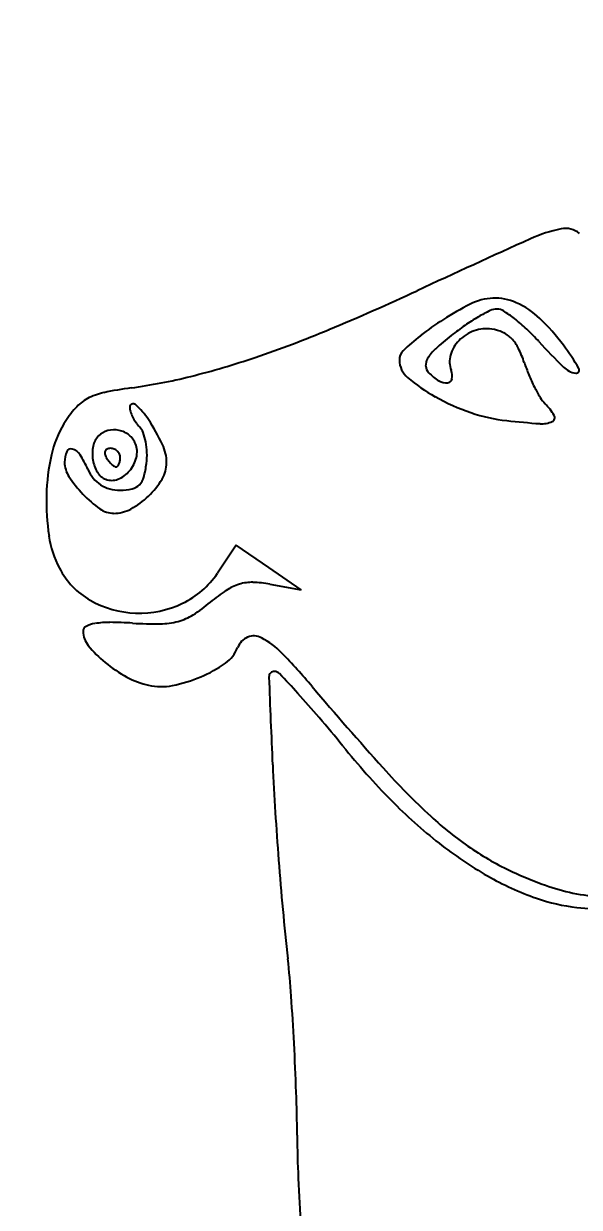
# Model space of a CAD drawing. Header units: millimetres. Extents: x 56222 to 3066687, y -650199 to -121287.
# Drawn here: x 140400.63 to 140401.378, y -185769.552 to -185767.96 of the extents above; entities that cross this region are included whole.
import ezdxf
from ezdxf import colors
from ezdxf.entities.mleader import LeaderData, LeaderLine
from ezdxf.math import Vec2, Vec3

# ---------------------------------------------------------------- set-up
doc = ezdxf.new("R2010")
doc.units = ezdxf.units.MM
doc.header["$MEASUREMENT"] = 0
doc.layers.add('$TD_AUDIT_GENERATED_(A0BDF17)', color=32, linetype='Continuous', lineweight=30)
doc.layers.add('Text', color=7, linetype='Continuous', lineweight=15)
doc.styles.add('style4', font='ARIALN.TTF')

msp = doc.modelspace()

# ---------------------------------------------------------------- linework, layer by layer
at = {"layer": '$TD_AUDIT_GENERATED_(A0BDF17)', "linetype": 'Continuous', "lineweight": 25, "ltscale": 2}
for p, q in [((140400.9159, -185768.6613), (140400.8905, -185768.6992)), ((140400.9596, -185768.6915), (140400.9159, -185768.6613)), ((140401.0032, -185768.7216), (140400.9596, -185768.6915)), ((140400.9613, -185768.7138), (140401.0032, -185768.7216))]:
    msp.add_line(p, q, dxfattribs=at)
for centre, radius, start, end in [((140401.3929, -185768.4275), 0.1959, 101.6213, 114.3576), ((140401.3593, -185768.2642), 0.0291, 50.3323, 101.6213), ((140410.1309, -185787.7283), 21.3825, 114.35761, 114.80773), ((140399.717, -185765.1985), 3.4377, 292.6482, 294.8077), ((140401.2638, -185768.4007), 0.0717, 91.7614, 117.4227), ((140401.2638, -185768.4012), 0.0723, 66.2379, 91.7614), ((140401.2484, -185768.4362), 0.1105, 46.3871, 66.2378), ((140401.4621, -185768.7829), 0.5023, 117.4227, 122.1546), ((140401.3594, -185768.5569), 0.2344, 115.6782, 120.0631), ((140401.267, -185768.3646), 0.021, 90.0022, 115.6783), ((140401.267, -185768.3601), 0.0165, 57.656, 90.0021), ((140401.1738, -185768.5072), 0.1906, 52.2697, 57.6561), ((140401.3829, -185768.6569), 0.3535, 122.1546, 128.3122), ((140401.4191, -185768.648), 0.3433, 124.6567, 128.4763), ((140401.3765, -185768.5864), 0.2684, 120.063, 124.6566), ((140401.1527, -185768.5345), 0.2251, 46.7266, 52.2697), ((140401.1345, -185768.5557), 0.2756, 36.3576, 46.3871), ((140400.4413, -185766.9344), 1.5568, 288.7435, 292.6482), ((140401.3551, -185768.6217), 0.3086, 128.3122, 134.0255), ((140401.4677, -185768.7092), 0.4215, 128.4763, 132.2864), ((140401.2543, -185768.4238), 0.054, 109.4573, 135.4035), ((140401.253, -185768.4201), 0.05, 81.9678, 109.4573), ((140401.2528, -185768.4213), 0.0512, 64.7383, 81.9679), ((140401.2574, -185768.4115), 0.0405, 44.186, 64.7384), ((140401.248, -185768.4207), 0.0537, 26.7895, 44.1861), ((140401.0985, -185768.5921), 0.3042, 42.3037, 46.7266), ((140401.1524, -185768.4119), 0.0169, 134.0255, 181.3715), ((140401.2234, -185768.4406), 0.0585, 132.2865, 148.645), ((140401.2487, -185768.4183), 0.0461, 135.4036, 163.8675), ((140401.178, -185768.4561), 0.1321, 17.9147, 26.7895), ((140401.9553, -185767.8124), 0.8543, 222.3037, 225.4867), ((140401.0422, -185768.6237), 0.3903, 30.8689, 36.3577), ((140400.5853, -185767.3589), 1.1085, 284.062, 288.7435), ((140401.167, -185768.4116), 0.0315, 181.3715, 229.7692), ((140401.1883, -185768.4193), 0.0174, 148.6449, 183.4681), ((140401.2355, -185768.4144), 0.0323, 163.8675, 200.9958), ((140401.5147, -185768.3472), 0.2217, 197.9147, 202.4987), ((140401.1847, -185768.4195), 0.0137, 183.4681, 225.0021), ((140401.231, -185768.3732), 0.0792, 225.0021, 237.9141), ((140401.1847, -185768.4339), 0.022, 350.481, 20.9957), ((140401.3775, -185768.4001), 0.0301, 225.4867, 261.3442), ((140401.3736, -185768.4256), 0.00421, 261.3441, 30.8689), ((140400.6743, -185767.7141), 0.7423, 277.7392, 284.062), ((140401.3013, -185768.2528), 0.2395, 229.7693, 240.6306), ((140401.1987, -185768.4246), 0.0185, 237.9141, 275.9661), ((140401.2, -185768.4365), 0.00656, 275.9662, 350.481), ((140401.5311, -185768.3404), 0.2396, 202.4986, 206.8242), ((140400.7552, -185768.5387), 0.0845, 102.0945, 118.1032), ((140400.8404, -185768.9362), 0.491, 97.7393, 102.0944), ((140401.3246, -185768.2113), 0.287, 240.6306, 251.142), ((140401.5036, -185768.3543), 0.2087, 206.8241, 211.2302), ((140401.3635, -185768.4393), 0.0449, 211.2302, 225.0022), ((140400.8112, -185768.5757), 0.1493, 138.5551, 148.6288), ((140400.7427, -185768.5151), 0.0578, 118.1032, 138.5551), ((140400.7771, -185768.4756), 0.00459, 48.132, 178.1874), ((140400.791, -185768.476), 0.0184, 178.1873, 197.0524), ((140400.7104, -185768.55), 0.1045, 33.4538, 48.1319), ((140401.2758, -185768.527), 0.0792, 30.5009, 45.0021), ((140400.8202, -185768.467), 0.049, 197.0525, 206.1527), ((140400.8259, -185768.4642), 0.0554, 206.1526, 214.8532), ((140400.5664, -185768.6452), 0.2772, 25.524, 33.4538), ((140401.3049, -185768.2692), 0.2259, 251.142, 263.7209), ((140401.4112, -185767.3024), 1.1985, 263.7209, 265.8735), ((140401.3275, -185768.4634), 0.0345, 265.8736, 293.7493), ((140401.3391, -185768.4897), 0.00573, 293.7494, 30.5008), ((140400.8003, -185768.569), 0.1364, 148.6288, 167.6006), ((140400.75, -185768.5339), 0.0276, 104.7329, 135.0022), ((140400.7513, -185768.5387), 0.0326, 77.9908, 104.733), ((140400.7513, -185768.5387), 0.0326, 51.2522, 77.9909), ((140400.8175, -185768.4701), 0.0451, 214.8532, 225.0021), ((140400.7707, -185768.5169), 0.0211, 20.0867, 45.0021), ((140400.7164, -185768.5368), 0.0789, 10.7531, 20.0867), ((140400.7495, -185768.5333), 0.0268, 135.0021, 168.5706), ((140400.7544, -185768.5348), 0.0276, 20.9958, 51.2522), ((140400.7514, -185768.536), 0.0309, 346.3549, 20.9957), ((140400.6989, -185768.5401), 0.0967, 2.0561, 10.7531), ((140400.7648, -185768.5504), 0.0573, 0.0021, 25.524), ((140400.955, -185768.603), 0.2949, 167.6006, 178.2618), ((140400.7212, -185768.5497), 0.0365, 157.0352, 180.0021), ((140400.6933, -185768.5379), 0.00624, 73.3837, 157.0353), ((140400.6897, -185768.5502), 0.019, 33.3164, 73.3837), ((140400.5958, -185768.6119), 0.1313, 23.6904, 33.3164), ((140400.7734, -185768.5382), 0.0513, 168.5706, 189.2542), ((140400.7453, -185768.5373), 0.00647, 156.2055, 192.8338), ((140400.7543, -185768.5352), 0.0157, 192.8337, 211.7196), ((140400.7442, -185768.5368), 0.00534, 114.8786, 156.2055), ((140400.7464, -185768.5415), 0.0105, 90.0022, 114.8786), ((140400.7464, -185768.5449), 0.0139, 68.6738, 90.0021), ((140400.7466, -185768.5443), 0.0133, 46.6439, 68.6737), ((140400.7471, -185768.5439), 0.0127, 23.9905, 46.6438), ((140400.7479, -185768.5435), 0.0117, 0.0022, 23.9906), ((140400.7383, -185768.5328), 0.0443, 319.9116, 346.3548), ((140400.6971, -185768.5402), 0.0986, 353.4829, 2.0561), ((140400.7195, -185768.5497), 0.0348, 180.0021, 213.4018), ((140400.7654, -185768.5375), 0.0539, 203.6904, 218.7781), ((140400.7708, -185768.5386), 0.0486, 189.2542, 210.5275), ((140400.7831, -185768.5174), 0.0496, 211.7197, 218.4798), ((140400.7744, -185768.5243), 0.0385, 218.4797, 226.6439), ((140400.7683, -185768.5308), 0.0295, 226.644, 235.4492), ((140400.7541, -185768.5513), 0.00464, 235.4493, 270.0021), ((140400.7541, -185768.5531), 0.00285, 270.0021, 317.6504), ((140400.7487, -185768.5482), 0.0101, 317.6504, 336.2054), ((140400.7423, -185768.5454), 0.0171, 336.2054, 350.3439), ((140400.7311, -185768.5435), 0.0285, 350.3439, 0.0021), ((140400.6714, -185768.5372), 0.1243, 344.874, 353.4829), ((140400.779, -185768.5504), 0.0431, 329.1354, 0.0022), ((140400.8303, -185768.4767), 0.1675, 213.4017, 223.8194), ((140400.7556, -185768.5453), 0.0413, 218.7781, 237.1708), ((140400.7479, -185768.5521), 0.022, 210.5276, 249.0086), ((140400.7482, -185768.5513), 0.0228, 249.0085, 291.5628), ((140400.7421, -185768.536), 0.0393, 291.5629, 319.9115), ((140400.7686, -185768.5635), 0.0236, 315.4409, 344.874), ((140400.7234, -185768.5172), 0.1078, 313.5835, 329.1354), ((140400.756, -185768.5448), 0.0419, 237.1708, 255.4216), ((140400.7596, -185768.5307), 0.0566, 255.4217, 270.0021), ((140400.7596, -185768.5114), 0.0759, 270.0021, 282.1777), ((140400.7715, -185768.5663), 0.0196, 282.1777, 315.4409), ((140400.9566, -185768.6031), 0.2964, 178.2619, 188.9055), ((140400.8301, -185768.4769), 0.1672, 223.8194, 234.197), ((140400.7218, -185768.5155), 0.1102, 298.174, 313.5834), ((140400.7506, -185768.587), 0.0314, 234.197, 270.0022), ((140400.7506, -185768.5693), 0.0492, 270.0022, 298.1739), ((140400.8041, -185768.627), 0.1422, 188.9055, 207.3465), ((140400.7715, -185768.6438), 0.1055, 207.3465, 240.2951), ((140400.7936, -185768.6341), 0.1167, 295.3741, 326.1067), ((140400.9396, -185768.7783), 0.0673, 106.8999, 123.4926), ((140400.9369, -185768.7693), 0.058, 88.6741, 106.8999), ((140400.9349, -185768.855), 0.1436, 79.4201, 88.6741), ((140401.0309, -185768.9163), 0.2329, 123.4925, 130.0809), ((140400.7847, -185768.6207), 0.1321, 240.2951, 268.133), ((140400.7849, -185768.6157), 0.1371, 268.133, 295.3742), ((140400.7493, -185768.5816), 0.2046, 302.0593, 310.0808), ((140400.7448, -185768.8827), 0.1175, 89.5022, 99.3709), ((140400.7409, -185769.3323), 0.5672, 86.4311, 89.5022), ((140400.8073, -185768.268), 0.4992, 266.4311, 270.7106), ((140400.8122, -185768.669), 0.0982, 270.7107, 284.9909), ((140400.8184, -185768.692), 0.0744, 284.991, 302.0592), ((140400.717, -185768.7772), 0.00734, 117.075, 180.0667), ((140400.7398, -185768.7772), 0.0301, 180.0666, 219.435), ((140400.7323, -185768.8072), 0.041, 99.3709, 117.0751), ((140400.8441, -185768.6914), 0.1652, 219.435, 230.5993), ((140400.9404, -185768.8076), 0.0242, 112.312, 159.0085), ((140400.9396, -185768.8056), 0.0221, 62.3443, 112.312), ((140400.8999, -185768.8814), 0.1077, 44.1012, 62.3443), ((140400.8747, -185768.7824), 0.0461, 305.3541, 339.0085), ((140400.3018, -185769.4611), 0.9406, 40.3983, 44.1011), ((140400.8573, -185768.6754), 0.1859, 230.5994, 241.5535), ((140400.799, -185768.6757), 0.1769, 292.9644, 305.3541), ((140400.8218, -185768.7408), 0.1115, 241.5536, 257.6145), ((140400.7951, -185768.6664), 0.187, 280.7267, 292.9644), ((140400.9672, -185768.8385), 0.00728, 87.7039, 182.1227), ((140414.1997, -185768.3481), 13.2489, 182.12263, 182.63325), ((140400.9671, -185768.8408), 0.00962, 43.409, 87.7039), ((140399.3793, -185770.3428), 2.1953, 42.4574, 43.409), ((140400.815, -185768.7717), 0.0799, 257.6145, 280.7267), ((140400.1095, -185769.6747), 1.2055, 40.4028, 42.4574), ((140405.3784, -185765.1408), 5.7256, 220.3983, 221.8523), ((140399.4022, -185770.2767), 2.1344, 39.0632, 40.4028), ((140401.8748, -185768.27), 1.0501, 219.0632, 224.3832), ((140404.8834, -185768.7765), 3.9226, 182.6332, 184.5102), ((140401.8326, -185768.3169), 0.9653, 221.8522, 227.2774), ((140401.6009, -185768.538), 0.6668, 224.3832, 231.8588), ((140401.4962, -185768.6812), 0.4694, 227.2773, 235.6431), ((140401.5221, -185768.6383), 0.5393, 231.8587, 240.2095), ((140401.4471, -185768.753), 0.3824, 235.6432, 245.3991), ((140405.5467, -185768.7242), 4.5881, 184.5102, 186.179), ((140401.5444, -185768.5405), 0.6162, 245.3991, 249.8561), ((140401.4503, -185768.7637), 0.3948, 240.2095, 250.7593), ((140401.4212, -185768.8763), 0.2584, 249.8561, 258.3876), ((140401.427, -185768.848), 0.2873, 258.3876, 266.3797), ((140401.4004, -185768.9069), 0.2432, 250.7593, 263.895), ((140401.5136, -185767.8484), 1.3077, 263.8949, 267.6741), ((140399.6261, -185769.3652), 1.3672, 4.0741, 6.1791), ((140397.523, -185769.515), 3.4756, 3.0254, 4.0742), ((140397.3685, -185769.5232), 3.6303, 1.985, 3.0255), ((140398.8223, -185769.4728), 2.1757, 0.4582, 1.985), ((140402.6636, -185769.4421), 1.6658, 180.4583, 182.4526), ((140403.781, -185769.3942), 2.7842, 182.4527, 183.8101)]:
    msp.add_arc(centre, radius, start, end, dxfattribs=at)

# ---------------------------------------------------------------- leaders
at = {"layer": 'Text', "color": 1, "lineweight": 0, "ltscale": 20}
ml = msp.add_multileader_mtext('Standard', dxfattribs=at)
ml.set_content('Painting', color=1, style='style4')
ml.set_leader_properties()
ml.build(insert=Vec2(0, 0))
ml.multileader.update_dxf_attribs({"dogleg_length": 2.0246, "arrow_head_size": 2})
ctx = ml.context
ctx.base_point, ctx.char_height, ctx.arrow_head_size, ctx.landing_gap_size, ctx.plane_origin = Vec3(140408.1781, -185766.6213), 3, 2, 0.4, Vec3(140341.1426, -185766.6213)
notes = []
notes.append((ctx, [(0, (1, 1, 0), (140406.1535, -185766.6213), (1, 0), 2.0246, [(0, [(140399.4391, -185766.6213)], 0, [])])]))
ctx.mtext.insert = Vec3(140408.5781, -185764.6803)
ml = msp.add_multileader_mtext('Standard', dxfattribs=at)
ml.set_content('See through', color=1, style='style4')
ml.set_leader_properties()
ml.build(insert=Vec2(0, 0))
ml.multileader.update_dxf_attribs({"dogleg_length": 2.0246, "arrow_head_size": 2})
ctx = ml.context
ctx.base_point, ctx.char_height, ctx.arrow_head_size, ctx.landing_gap_size, ctx.plane_origin = Vec3(140408.8981, -185770.6936), 3, 2, 0.4, Vec3(140341.8626, -185770.6936)
notes.append((ctx, [(0, (1, 1, 0), (140406.8735, -185770.6936), (1, 0), 2.0246, [(0, [(140394.8306, -185770.6936)], 0, [])])]))
ctx.mtext.insert = Vec3(140409.2981, -185768.7526)
for ctx, leaders in notes:
    for number, flags, end, landing, length, lines in leaders:
        leader = LeaderData()
        leader.index, (leader.has_last_leader_line, leader.has_dogleg_vector, leader.attachment_direction) = number, flags
        leader.last_leader_point, leader.dogleg_vector, leader.dogleg_length = Vec3(end), Vec3(landing), length
        for number, points, colour, breaks in lines:
            line = LeaderLine()
            line.index, line.vertices, line.color, line.breaks = number, Vec3.list(points), colors.encode_raw_color(colour), breaks
            leader.lines.append(line)
        ctx.leaders.append(leader)

doc.saveas('drawing.dxf')
